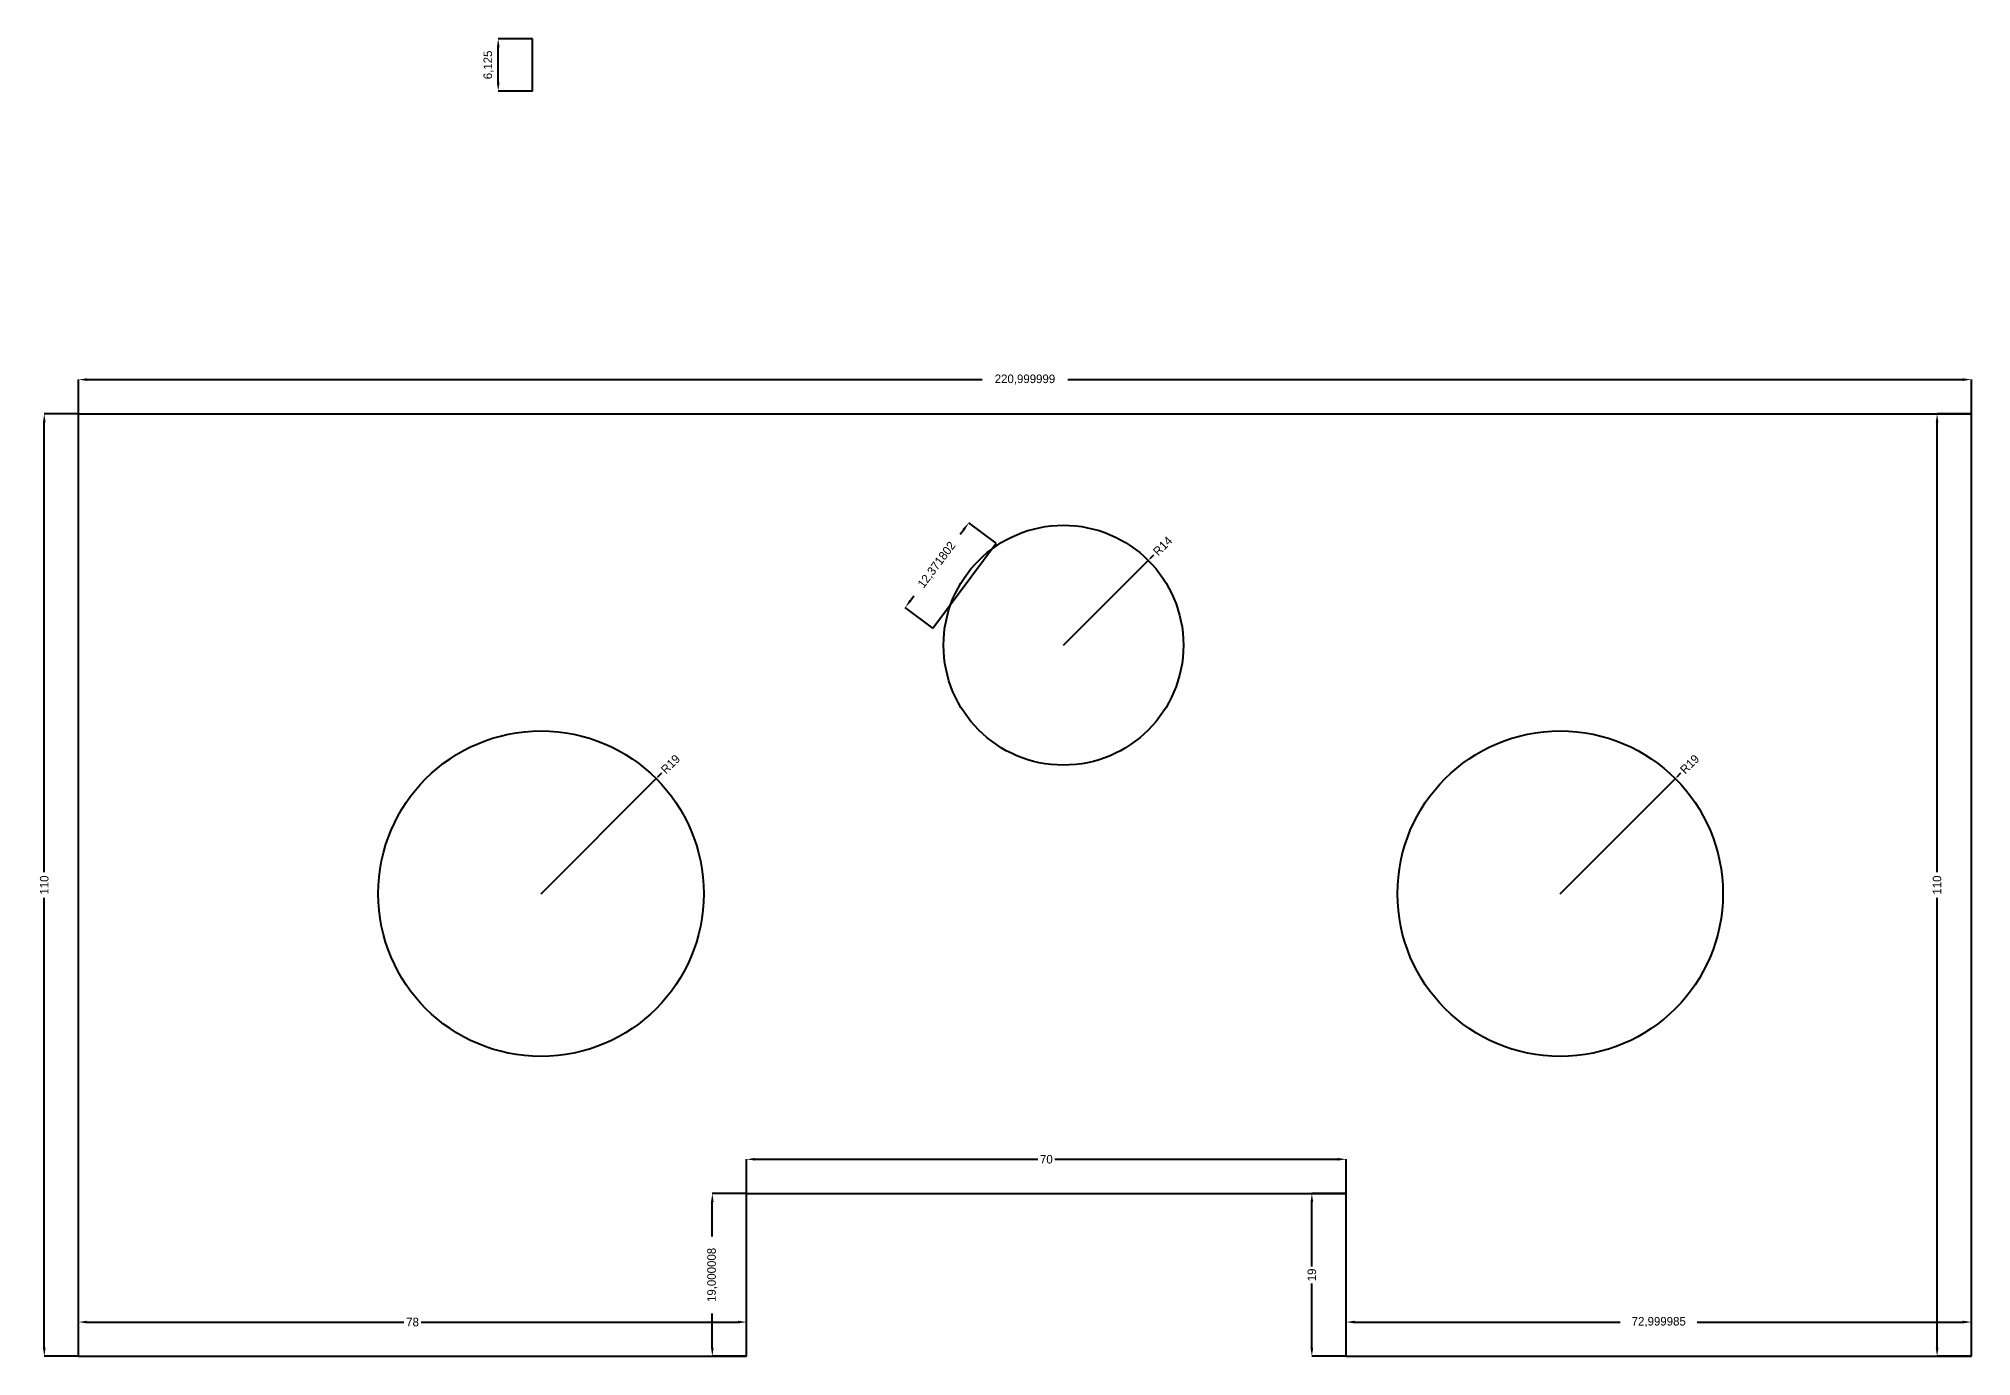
# Model space of a CAD drawing. Header units: metres. Extents: x 15 to 241, y 91 to 245.
import ezdxf

# ---------------------------------------------------------------- set-up
doc = ezdxf.new("R2010")
doc.units = ezdxf.units.M
doc.dimstyles.get("Standard").update_dxf_attribs({"dimtxt": 2.5, "dimasz": 2.5, "dimexe": 1.25, "dimexo": 0.625, "dimtad": 1, "dimdec": 0, "dimcen": 2.5, "dimadec": 0, "dimazin": 0, "dimtfac": 1, "dimtmove": 0, "dimatfit": 3, "dimarcsym": 0})

# ---------------------------------------------------------------- blocks, each defined once
blk = doc.blocks.new('_CLOSEDFILLED')
at = {"color": 0, "linetype": 'BYBLOCK'}
blk.add_solid([(-1, 0.16), (0, 0), (-1, -0.16)], dxfattribs=at)
blk = doc.blocks.new('*D1')
at = {"lineweight": -2}
for p, q in [((20, 201), (20, 205)), ((21, 205), (125.5, 205)), ((135.5, 205), (240, 205)), ((241, 201), (241, 205))]:
    blk.add_line(p, q, dxfattribs=at)
at = {"layer": 'DEFPOINTS'}
for p in [(20, 205), (20, 201), (241, 201)]:
    blk.add_point(p, dxfattribs=at)
at = {"rotation": 180}
blk.add_blockref('_CLOSEDFILLED', (20, 205), dxfattribs=at)
blk.add_blockref('_CLOSEDFILLED', (241, 205))
at = {"insert": (130.5, 205), "char_height": 1, "attachment_point": 5}
blk.add_mtext('220,999999', dxfattribs=at)
blk = doc.blocks.new('*D2')
at = {"lineweight": -2}
for p, q in [((98, 110), (98, 114)), ((99, 114), (132, 114)), ((134, 114), (167, 114)), ((168, 110), (168, 114))]:
    blk.add_line(p, q, dxfattribs=at)
at = {"layer": 'DEFPOINTS'}
for p in [(98, 114), (98, 110), (168, 110)]:
    blk.add_point(p, dxfattribs=at)
at = {"rotation": 180}
blk.add_blockref('_CLOSEDFILLED', (98, 114), dxfattribs=at)
blk.add_blockref('_CLOSEDFILLED', (168, 114))
at = {"insert": (133, 114), "char_height": 1, "attachment_point": 5}
blk.add_mtext('70', dxfattribs=at)
blk = doc.blocks.new('*D3')
at = {"lineweight": -2}
for p, q in [((20, 91), (20, 95)), ((21, 95), (58, 95)), ((60, 95), (97, 95)), ((98, 91), (98, 95))]:
    blk.add_line(p, q, dxfattribs=at)
at = {"layer": 'DEFPOINTS'}
for p in [(20, 95), (20, 91), (98, 91)]:
    blk.add_point(p, dxfattribs=at)
for p, rotation in [((20, 95), 179.99999439574222), ((98, 95), -5.604257780523265e-06)]:
    blk.add_blockref('_CLOSEDFILLED', p, dxfattribs=dict(rotation=rotation))
at = {"insert": (59, 95), "char_height": 1, "attachment_point": 5, "rotation": 360}
blk.add_mtext('78', dxfattribs=at)
blk = doc.blocks.new('*D4')
at = {"lineweight": -2}
for p, q in [((168, 91), (168, 95)), ((169, 95), (200, 95)), ((209, 95), (240, 95)), ((241, 91), (241, 95))]:
    blk.add_line(p, q, dxfattribs=at)
at = {"layer": 'DEFPOINTS'}
for p in [(168, 95), (168, 91), (241, 91)]:
    blk.add_point(p, dxfattribs=at)
at = {"rotation": 180}
blk.add_blockref('_CLOSEDFILLED', (168, 95), dxfattribs=at)
blk.add_blockref('_CLOSEDFILLED', (241, 95))
at = {"insert": (204.5, 95), "char_height": 1, "attachment_point": 5}
blk.add_mtext('72,999985', dxfattribs=at)
blk = doc.blocks.new('*D5')
at = {"lineweight": -2}
for p, q in [((241, 201), (237, 201)), ((237, 147.5), (237, 200)), ((237, 92), (237, 144.5)), ((241, 91), (237, 91))]:
    blk.add_line(p, q, dxfattribs=at)
at = {"layer": 'DEFPOINTS'}
for p in [(241, 201), (237, 91), (241, 91)]:
    blk.add_point(p, dxfattribs=at)
for p, rotation in [((237, 201), 89.99999244966773), ((237, 91), 269.99999244966773)]:
    blk.add_blockref('_CLOSEDFILLED', p, dxfattribs=dict(rotation=rotation))
at = {"insert": (237, 146), "char_height": 1, "attachment_point": 5, "rotation": 90}
blk.add_mtext('110', dxfattribs=at)
blk = doc.blocks.new('*D6')
at = {"lineweight": -2}
for p, q in [((98, 110), (94, 110)), ((94, 105), (94, 109)), ((94, 92), (94, 96)), ((98, 91), (94, 91))]:
    blk.add_line(p, q, dxfattribs=at)
at = {"layer": 'DEFPOINTS'}
for p in [(98, 110), (94, 91), (98, 91)]:
    blk.add_point(p, dxfattribs=at)
for p, rotation in [((94, 110), 90), ((94, 91), 270)]:
    blk.add_blockref('_CLOSEDFILLED', p, dxfattribs=dict(rotation=rotation))
at = {"insert": (94, 100.5), "char_height": 1, "attachment_point": 5, "rotation": 90}
blk.add_mtext('19,000008', dxfattribs=at)
blk = doc.blocks.new('*D7')
at = {"lineweight": -2}
for p, q in [((73, 244.79), (69, 244.79)), ((69, 239.67), (69, 243.79)), ((73, 238.67), (69, 238.67))]:
    blk.add_line(p, q, dxfattribs=at)
at = {"layer": 'DEFPOINTS'}
for p in [(73, 244.79), (69, 238.67), (73, 238.67)]:
    blk.add_point(p, dxfattribs=at)
for p, rotation in [((69, 244.79), 90), ((69, 238.67), 270)]:
    blk.add_blockref('_CLOSEDFILLED', p, dxfattribs=dict(rotation=rotation))
at = {"insert": (67.88, 241.73), "char_height": 1, "attachment_point": 5, "rotation": 90}
blk.add_mtext('6,125', dxfattribs=at)
blk = doc.blocks.new('*D8')
at = {"lineweight": -2}
for p, q in [((20, 201), (16, 201)), ((16, 147.5), (16, 200)), ((16, 92), (16, 144.5)), ((20, 91), (16, 91))]:
    blk.add_line(p, q, dxfattribs=at)
at = {"layer": 'DEFPOINTS'}
for p in [(20, 201), (16, 91), (20, 91)]:
    blk.add_point(p, dxfattribs=at)
for p, rotation in [((16, 201), 90), ((16, 91), 270)]:
    blk.add_blockref('_CLOSEDFILLED', p, dxfattribs=dict(rotation=rotation))
at = {"insert": (16, 146), "char_height": 1, "attachment_point": 5, "rotation": 90}
blk.add_mtext('110', dxfattribs=at)
blk = doc.blocks.new('*D9')
at = {"lineweight": -2}
for p, q in [((168, 110), (164, 110)), ((164, 101.5), (164, 109)), ((164, 92), (164, 99.5)), ((168, 91), (164, 91))]:
    blk.add_line(p, q, dxfattribs=at)
at = {"layer": 'DEFPOINTS'}
for p in [(168, 110), (164, 91), (168, 91)]:
    blk.add_point(p, dxfattribs=at)
for p, rotation in [((164, 110), 90), ((164, 91), 270)]:
    blk.add_blockref('_CLOSEDFILLED', p, dxfattribs=dict(rotation=rotation))
at = {"insert": (164, 100.5), "char_height": 1, "attachment_point": 5, "rotation": 90}
blk.add_mtext('19', dxfattribs=at)
blk = doc.blocks.new('*D10')
at = {"lineweight": -2}
for p, q in [((122.94, 186.95), (123.35, 187.5)), ((127.15, 185.9), (123.95, 188.3)), ((119.73, 176), (116.53, 178.4)), ((117.13, 179.2), (117.54, 179.75))]:
    blk.add_line(p, q, dxfattribs=at)
at = {"layer": 'DEFPOINTS'}
for p in [(127.15, 185.9), (116.53, 178.4), (119.73, 176)]:
    blk.add_point(p, dxfattribs=at)
for p, rotation in [((123.95, 188.3), 53.13001755510431), ((116.53, 178.4), 233.1300175551043)]:
    blk.add_blockref('_CLOSEDFILLED', p, dxfattribs=dict(rotation=rotation))
at = {"insert": (120.24, 183.35), "char_height": 1, "attachment_point": 5, "rotation": 53.13}
blk.add_mtext('12,371802', dxfattribs=at)
blk = doc.blocks.new('*D11')
at = {"lineweight": -2}
for p, q in [((135, 174), (144.9, 183.9)), ((145.52, 184.52), (145.08, 184.08))]:
    blk.add_line(p, q, dxfattribs=at)
at = {"layer": 'DEFPOINTS'}
for p in [(144.9, 183.9), (135, 174)]:
    blk.add_point(p, dxfattribs=at)
at = {"xscale": 0.25, "yscale": 0.25, "rotation": 225}
blk.add_blockref('_CLOSEDFILLED', (144.9, 183.9), dxfattribs=at)
at = {"insert": (146.58, 185.58), "char_height": 1, "attachment_point": 5, "rotation": 45}
blk.add_mtext('R14', dxfattribs=at)
blk = doc.blocks.new('*D12')
at = {"lineweight": -2}
for p, q in [((193, 145), (206.44, 158.44)), ((207.05, 159.05), (206.61, 158.61))]:
    blk.add_line(p, q, dxfattribs=at)
at = {"layer": 'DEFPOINTS'}
for p in [(206.44, 158.44), (193, 145)]:
    blk.add_point(p, dxfattribs=at)
at = {"xscale": 0.25, "yscale": 0.25, "rotation": 225}
blk.add_blockref('_CLOSEDFILLED', (206.44, 158.44), dxfattribs=at)
at = {"insert": (208.11, 160.11), "char_height": 1, "attachment_point": 5, "rotation": 45}
blk.add_mtext('R19', dxfattribs=at)
blk = doc.blocks.new('*D13')
at = {"lineweight": -2}
for p, q in [((74, 145), (87.44, 158.44)), ((88.05, 159.05), (87.61, 158.61))]:
    blk.add_line(p, q, dxfattribs=at)
at = {"layer": 'DEFPOINTS'}
for p in [(87.44, 158.44), (74, 145)]:
    blk.add_point(p, dxfattribs=at)
at = {"xscale": 0.25, "yscale": 0.25, "rotation": 225}
blk.add_blockref('_CLOSEDFILLED', (87.44, 158.44), dxfattribs=at)
at = {"insert": (89.11, 160.11), "char_height": 1, "attachment_point": 5, "rotation": 45}
blk.add_mtext('R19', dxfattribs=at)

msp = doc.modelspace()

# ---------------------------------------------------------------- linework, layer by layer
for p, q in [((73, 238.67), (73, 244.79)), ((20, 201), (241, 201)), ((20, 91), (20, 201)), ((241, 91), (241, 201)), ((119.73, 176), (127.15, 185.9)), ((98, 110), (168, 110)), ((98, 91), (98, 110)), ((168, 91), (168, 110)), ((20, 91), (98, 91)), ((168, 91), (241, 91))]:
    msp.add_line(p, q)
for centre, radius in [((135, 174), 14), ((74, 145), 19), ((193, 145), 19)]:
    msp.add_circle(centre, radius)

# ---------------------------------------------------------------- dimensions: what is measured, and where the dimension line sits
for base, p1, p2, angle, picture, middle in [((69, 238.67), (73, 238.67), (73, 244.79), 90, '*D7', (67.88, 241.73)), ((16, 91), (20, 91), (20, 201), 90, '*D8', (16, 146)), ((237, 91), (241, 91), (241, 201), 90, '*D5', (237, 146)), ((116.53, 178.4), (119.73, 176), (127.15, 185.9), 53.13, '*D10', (120.24, 183.35)), ((94, 91), (98, 91), (98, 110), 90, '*D6', (94, 100.5)), ((164, 91), (168, 91), (168, 110), 90, '*D9', (164, 100.5)), ((20, 95), (20, 91), (98, 91), 360, '*D3', (59, 95))]:
    dim = msp.add_linear_dim(base=base, p1=p1, p2=p2, angle=angle, dimstyle='Standard', override={"dimasz": 1, "dimsah": 0, "dimtsz": 0})
    dim.commit()
    dim.dimension.update_dxf_attribs({"geometry": picture, "text_midpoint": middle})
for base, p1, p2, picture, middle in [((20, 205), (20, 201), (241, 201), '*D1', (130.5, 205)), ((98, 114), (98, 110), (168, 110), '*D2', (133, 114)), ((168, 95), (168, 91), (241, 91), '*D4', (204.5, 95))]:
    dim = msp.add_linear_dim(base=base, p1=p1, p2=p2, dimstyle='Standard', override={"dimasz": 1, "dimsah": 0, "dimtsz": 0})
    dim.commit()
    dim.dimension.update_dxf_attribs({"geometry": picture, "text_midpoint": middle})
for center, mpoint, picture, middle in [((135, 174), (144.9, 183.9), '*D11', (146.58, 185.58)), ((74, 145), (87.44, 158.44), '*D13', (89.11, 160.11)), ((193, 145), (206.44, 158.44), '*D12', (208.11, 160.11))]:
    dim = msp.add_radius_dim(center=center, mpoint=mpoint, dimstyle='Standard')
    dim.commit()
    dim.dimension.update_dxf_attribs({"geometry": picture, "text_midpoint": middle})

doc.saveas('drawing.dxf')
